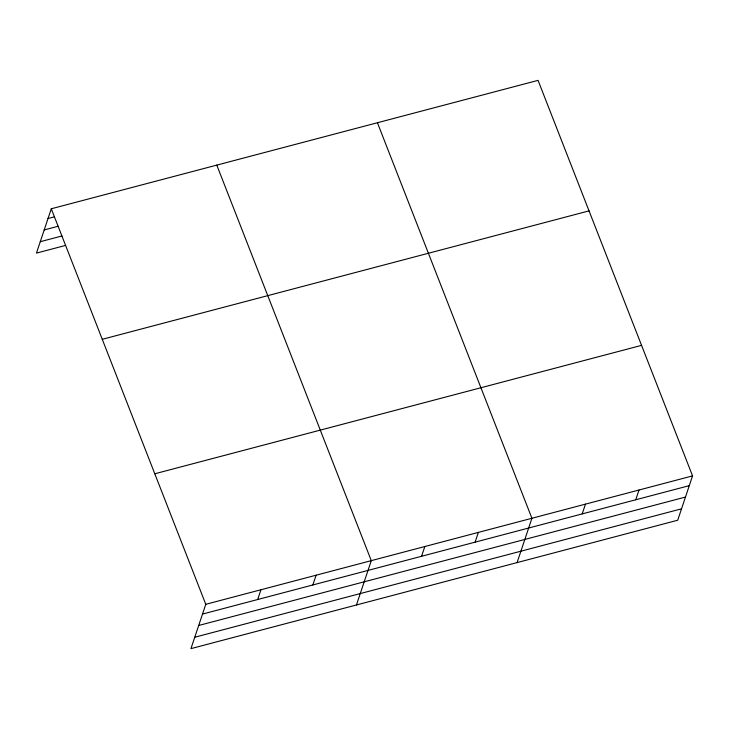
<?xml version="1.0" encoding="UTF-8"?>
<svg xmlns="http://www.w3.org/2000/svg" width="729" height="729" viewBox="0 0 729 729"><rect width="100%" height="100%" fill="white"/><g stroke="black" fill="none" stroke-linecap="round" stroke-linejoin="round"><path stroke-width="1.09" d="M51.285 208.776L205.778 604.314L190.943 648.637L677.715 520.224L692.55 475.891L538.057 80.363L51.285 208.776L36.45 253.109L65.656 245.4M257.674 599.52L260.946 589.761M312.85 584.968L316.113 575.208M356.445 604.979L371.28 560.647L216.786 165.118M421.562 556.282L424.825 546.522M475.108 542.157L478.37 532.398M517.08 562.597L531.915 518.273L377.422 122.736M582.198 513.909L585.46 504.149M635.743 499.784L639.005 490.016M48.014 218.545L54.502 216.832M44.196 229.945L58.265 226.236M40.268 241.7L61.901 235.996M102.27 339.304L589.041 210.881M154.794 473.786L641.566 345.364M205.778 604.314L692.55 475.891M202.507 614.073L689.288 485.651M198.698 625.482L685.47 497.06M194.761 637.237L681.533 508.815"/></g></svg>
